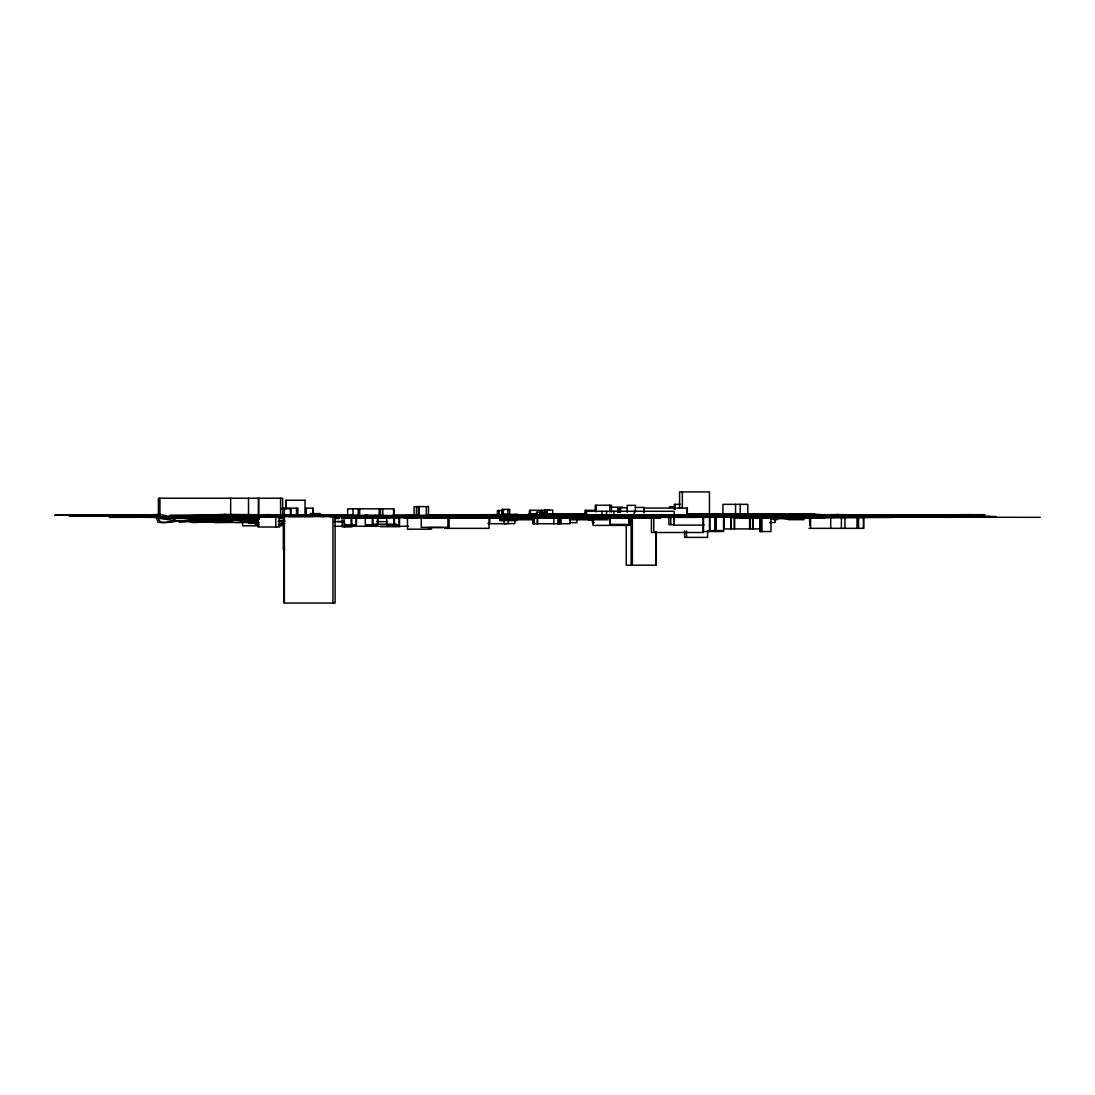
<?xml version="1.0" encoding="UTF-8"?>
<svg xmlns="http://www.w3.org/2000/svg" width="1095" height="1095" viewBox="0 0 1095 1095"><rect width="100%" height="100%" fill="white"/><g stroke="black" fill="none" stroke-linecap="round" stroke-linejoin="round"><path stroke-width="1.5" d="M427.091 515.033L517.99 514.527L503.002 514.869L503.002 510.831L503.016 514.773L506.068 514.883M516.58 514.609L506.068 514.937M322.847 515.8L347.389 515.416L345.691 515.389M539.424 517.839L520.782 517.962L655.837 517.387M797.215 515.225L795.066 516.388M464.389 515.553L456.095 515.8M641.629 517.36L641.506 518.195L644.038 517.251M784.513 518.633L796.01 517.004L763.242 516.443M652.552 517.415L644.257 518.031M334.687 515.526L323.039 515.622M535.291 515.047L504.453 515.061L547.144 515.074L547.144 510.024M341.667 518.743L346.061 516.361M163.442 517.278L132.221 517.251L170.45 516.826L169.328 515.622L170.286 515.444L554.399 516.142L552.496 515.978L555.384 514.787L520.891 515.143L555.384 515.225M724.835 514.746L729.557 514.007M613.898 518.236L612.858 518.181L613.337 517.415L624.561 517.429L624.082 518.195L590.629 518.017M521.015 515.17L559.066 516.019L558.217 516.169M786.21 516.416L745.873 516.429M829.202 515.115L833.158 515.512L833.487 517.456L841.234 516.539L780.256 515.499M809.054 516.183L810.327 515.348M162.744 517.196L176.678 517.141L176.076 516.388L185.425 515.635L341.243 515.499L170.286 515.444M761.696 515.061L770.401 514.801M741.424 515.17L742.725 514.308L793.081 514.978M971.142 514.677L835.28 515.143L833.665 515.882L802.005 515.129L789.563 516.279M786.634 518.756L791.028 518.154M485.851 515.252C476.695 515.061 497.609 515.156 484.825 515.129M441.326 516.73L478.802 516.265M368.782 515.553L614.569 516.347L569.92 516.306M460.379 515.854L464.171 515.663L444.611 516.279L450.182 516.073M819.676 515.197L834.212 515.293M454.808 515.841L455.588 515.8L448.252 515.964M326.967 515.827C316.729 515.608 338.163 516.073 323.367 515.909L326.419 515.854M342.023 517.976L343.597 517.251M687.879 514.869L710.573 514.883M566.813 514.226L566.279 514.554C567.771 516.826 578.571 514.445 566.813 514.226L557.793 514.102L563.87 514.226M497.554 515.143L510.174 514.609M727.805 515.43L730.214 514.061L745.681 514.568L712.065 514.773L714.077 514.883M549.416 514.404L531.937 514.978M280.854 518.044L285.083 515.704M366.921 515.745L437.781 515.649M500.36 515.156L558.204 515.184M818.567 515.581L822.934 515.184M801.992 515.156L812.408 515.553M771.578 514.869L812.298 514.896M436.618 516.292L466.032 515.512L427.009 515.978L429.883 515.95M412.788 517.319L513.172 517.99M831.406 514.896L809.369 515.266L813.53 515.321M736.497 515.252L738.181 514.568L686.305 514.472M309.064 516.32L313.102 516.21M585.455 516.443L637.55 516.32M534.962 517.962L494.926 517.387M284.371 516.169L290.996 516.251L290.996 508.682L281.292 508.682M432.196 516.279L433.784 515.882M298.032 515.923L301.166 515.95L296.841 516.032M672.795 517.387L674.561 517.168M802.43 515.321L806.919 514.992M725.547 514.595L726.532 514.664M795.353 516.429L799.405 515.184M807.987 515.293L873.728 515.047L865.994 514.828M367.988 516.128L386.384 516.292M713.735 514.554L710.806 514.705L720.88 515.321M492.75 515.156L487.48 515.197M739.727 515.102L742.725 514.308L783.076 515.211M428.679 516.334L439.738 515.841M761.627 514.869L742.095 514.554L781.501 515.061L756.618 515.061L759.574 515.225M725.301 515.334L730.009 514.185L738.181 514.568M502.564 516.84L510.516 516.511L495.063 516.662L512.145 516.676L505.356 516.84L513.87 517.689L500.497 517.825L498.061 516.279L512.145 516.676M774.439 518.551L769.703 517.962M335.111 515.854L332.935 515.321L348.73 517.237L364.922 516.703L348.319 516.785C368.577 518.373 350.167 513.883 343.063 516.47M828.545 515.033L829.462 515.102L815.624 515.677L889.948 516.005M562.091 516.292L572.247 516.375L540.533 516.265M797.584 515.197L780.844 515.115M723.357 515.334L749.637 514.828L735.361 514.568L749.048 514.787L738.865 514.773M458.887 515.772L468.564 515.471L455.684 516.101M429.651 516.361L431.485 515.978M727.231 515.334L735.498 514.321L730.762 514.102L746.886 514.54M267.714 516.525L268.042 514.376L272.108 516.498M309.625 516.142L308.612 515.909L310.679 516.073M778.49 516.785L779.572 516.799M790.522 515.17L847.352 514.787L839.112 514.896M358.804 516.47L366.551 515.348L350.044 516.457M733.349 515.239L736.565 514.664M795.216 516.279L799.282 515.594M447.65 515.8L440.368 515.854L458.052 515.786M441.969 516.06L440.929 516.238L455.739 515.813M259.296 519.057L238.176 522.37L214.757 522.616L202.63 517.524L194.308 517.387M427.214 516.265L434.058 516.128M430.609 516.306L451.468 515.978M483.935 517.88C467.154 517.045 509.148 519.317 490.341 517.1L513.596 517.374M346.061 516.47L352.672 515.526L337.137 516.47M701.608 517.305L640.164 517.374L832.775 516.429M444.283 516.087L442.01 516.279M790.891 514.883L788.838 515.17L813.161 514.828M814.064 517.401L770.031 518.592L823.317 517.182L799.925 516.402M743.122 515.239L747.351 514.677M719.169 514.869L737.674 514.787M560.229 516.197L565.841 515.745M537.344 514.636L536.509 514.937L540.191 514.883M429.568 517.387L487.891 517.825M278.65 521.384L284.18 521.042M764.173 514.869L837.141 514.705M769.949 517.976L774.165 517.497M576.559 516.128L581.418 515.594L585.373 516.402M816.062 515.416L857.207 516.06M374.558 517.387L401.783 517.374M507.929 509.394L507.902 514.527L502.208 514.472L503.673 514.308M797.557 516.238L800.705 515.909M744.011 514.335C729.667 516.758 743.053 512.816 746.886 515.211M347.307 517.018L364.375 516.662M360.392 516.457L368.084 515.321M544.256 515.156L548.677 514.787L541.998 514.91M353.767 516.347L368.96 515.772L348.456 516.566L353.767 516.347L324.284 515.362L348.306 515.416M465.088 517.962L481.499 517.565L451.893 517.593L480.294 517.702M310.61 513.569L310.61 516.101L307.9 515.909L309.707 515.731M801.732 514.486L834.924 515.02L714.542 514.883L742.875 514.664M722.604 514.773L728.435 514.801L705.481 514.869M843.944 514.609L826.424 514.746M405.054 517.319L407.532 517.333L403.945 517.784L411.816 517.374M569.756 514.417L574.984 514.308M372.464 516.977L515.458 516.238M534.305 515.17L536.837 515.074M179.197 522.301L236.725 517.743L258.297 517.442M762.188 515.211L766.418 514.869M774.329 517.127L774.685 518.086L782.227 517.894L778.572 516.717M403.795 516.238L408.106 516.306M455.109 515.841L453.303 515.95M259.2 518.482L210.623 522.11L174.858 520.891L155.709 517.401L137.532 517.168M279.663 521.398L284.385 521.042M810.04 514.664L810.738 514.623M785.608 518.674L798.939 517.429L784.239 516.73M815.378 516.224L829.298 515.526M441.928 516.553L372.875 516.648L450.976 516.744M468.003 515.129L492.367 514.951M709.724 514.527L723.713 514.417L701.156 514.842M729.598 515.239L739.508 515.197M887.99 516.539L888.743 516.334L874.618 516.388L892.206 516.566L732.035 516.949M284.632 521.056L278.226 521.466M396.842 516.498L372.861 516.84L397.362 516.635M800.336 518.222L807.439 517.812M581.883 516.621L549.813 517.606L589.712 516.457M278.979 521.384L282.25 521.193M360.803 517.798L357.093 517.935L388.342 517.36M744.381 517.182L678.311 517.305L680.844 517.305M789.084 518.524L805.482 517.429L767.554 516.429M299.743 516.032L295.267 515.964M472.383 515.704L514.075 515.184L435.112 516.306M546.898 514.239L558.669 514.28L551.442 514.157M630.405 515.512L632.431 515.416L591.779 515.512L776.423 515.677M192.898 522.575L230.922 520.809L251.398 517.853L258.146 517.812M480.075 517.36L472.876 517.702L479.021 517.497M560.517 517.387L543.914 518.099L564.171 517.36M563.857 517.237L569.373 516.58L567.292 517.237M716.404 515.156L757.644 514.91L744.107 515.184M350.181 516.073L334.577 515.8L378.062 516.306M464.745 517.798L468.742 517.702M688.249 514.869L697.871 514.445M806.741 514.828L796.284 515.211L812.599 515.129M259.406 517.442L175.939 521.138L174.529 519.249L171.628 522.205L165.085 522.452L161.444 522.37L158.884 520.467L158.693 517.812L164.154 517.894L160.513 516.963M384.975 516.361L373.422 516.621M430.349 515.991L427.023 516.128L454.165 515.649M630.501 516.32L690.931 516.292M773.631 514.746L840.508 515.184M256.86 517.387L212.43 517.88L164.154 522.575L158.118 522.397L156.434 518.4L160.513 517.894L160.363 516.963L109.363 517.319L222.299 517.168L290.969 515.416L333.824 515.458M334.659 518.633L339.436 518.441M680.542 516.279L617.238 516.279M689.111 514.951L721.413 514.582M808.425 514.527L805.564 514.582L815.214 514.499L773.891 514.554L814.529 515.17L807.042 514.951L807.85 515.143M225.022 514.376L169.123 516.525L159.979 514.376L140.133 515.252L152.123 517.114L171.053 517.032M435.29 515.964L491.422 516.169M508.764 515.129L537.289 514.486M715.049 514.855L739.577 514.623L735.306 514.759M342.543 518.318L368.55 517.387M643.217 515.677L611.01 516.347M772.824 515.17L984.802 514.677M280.717 515.362L293.159 515.375M400.14 517.182L450.469 516.553M456.355 515.964L459.53 515.841M718.087 514.54L724.479 515.266M814.502 517.401L830.051 517.223L824.863 516.47M367.058 515.909L370.165 515.8L367.893 515.813L369.823 516.416M450.497 515.964L453.987 515.841M720.743 514.527L723.713 514.417M775.985 515.772L780.927 515.594L776.725 515.485M809.917 515.074L808.945 515.102L830.27 515.02M336.042 516.47L344.022 515.471L366.264 516.292M711.531 514.842L701.471 514.978L719.47 514.814M780.571 515.17L789.071 514.91L780.256 515.061M336.261 515.937L351.865 516.251L342.995 515.896M434.167 516.128L439.163 516.128M493.393 515.211L529.679 514.91M469.153 517.743L472.178 517.648L456.738 517.825M687.441 515.594L704.988 515.512M860.519 516.087L863.763 515.991L857.015 515.512M278.568 521.028L284.864 520.85M528.912 515.197L536.988 514.992M585.825 514.267L568.401 514.376L573.191 514.321M796.695 515.184L803.429 514.992M776.328 516.73L758.698 516.347M324.229 515.991L358.421 516.292M342.365 518.168L373.888 517.456M448.813 515.978L477.735 515.444M449.073 516.279L458.189 515.772M730.735 514.527L732.637 514.472L686.346 514.431L700.088 514.486M754.044 514.814L686.743 514.937M308.119 515.991L310.939 515.923M411.871 517.073L438.917 516.73M450.976 515.964L454.507 515.868L449.552 515.841L451.701 515.813M494.064 515.197L529.172 515.225M542.559 515.115L571.303 515.061L550.744 515.02M622.932 516.375L681.487 516.292M833.432 514.677L824.22 514.883M337.944 515.923L347.662 516.073M373.532 517.223L405.684 516.799M434.647 516.183L439.697 516.142L432.593 516.279M446.377 516.279L478.091 515.54M508.723 515.184L536.988 514.513M550.511 517.524L537.453 517.798M719.319 514.896L736.565 514.499L722.946 514.554L722.946 504.357L747.817 504.357L747.817 514.458L735.539 514.404L735.539 504.357M746.188 515.526L772.29 515.225L773.563 516.375M308.037 516.046L309.844 516.005M281.634 517.62L284.344 517.565M431.43 516.279L448.033 515.909M451.345 515.827L454.671 515.759M443.762 516.292L478.748 515.54L468.099 515.635M541.97 514.39L547.856 515.115L547.404 514.308L584.552 514.527M451.154 516.689L497.308 516.457M526.873 515.991L530.048 515.909M410.05 517.045L526.873 517.771L583.676 516.58L467.236 516.525M686.757 515.499L698.952 515.252M728.572 514.554L732.637 514.472M757.028 514.486L733.349 514.267M835.02 516.498L840.946 516.375M330.457 515.362L323.011 515.375M445.802 516.005L451.742 515.978M453.248 515.772L451.564 515.841M457.19 515.923L477.748 515.28M477.338 515.581L442.982 516.224M470.193 516.334L477.543 516.197M761.093 514.486L785.471 514.486M790.043 514.718L788.167 514.732L804.127 514.623L779.599 514.814L780.886 515.061M813.968 514.718L808.315 514.718L812.75 514.732M748.556 516.443L769.046 516.511M817.609 515.211L821.77 515.197M761.969 516.977L741.069 517.114M794.573 516.772L836.128 516.539M350.414 515.841L333.195 515.882M428.077 516.005L442.804 515.991M506.52 514.978L494.653 515.197L497.13 514.896M374.887 517.579L357.49 517.853M833.747 514.746L838.592 514.705L837.483 514.718M835.772 515.225L861.176 514.896L808.521 515.143M800.472 518.017L824.549 517.524L821.332 517.36M793.574 518.496L771.893 518.524M453.563 515.772L466.579 515.553M427.57 516.292L466.278 515.649M369.22 517.661L478.364 516.087M393.885 517.251L421.507 516.717M453.727 516.457L466.087 516.347M572.972 514.321L583.334 514.089M711.148 515.553L686.893 514.924L703.51 514.978L697.707 514.924M735.826 515.54L740.001 515.471M804.127 514.623L788.181 514.623L793.601 514.732M322.765 515.334L358.64 515.416L357.914 515.375M347.32 515.991L324.106 515.882M396.513 516.251L399.743 516.21L392.954 515.718M520.33 514.965L534.606 514.746L510.024 514.705M463.171 516.539L374.38 516.607M501.825 517.456L495.583 517.442L513.418 517.251M576.641 516.635L496.377 517.853L508.6 517.908L451.496 516.785M717.471 514.554L686.661 514.773M592.737 518.058L643.354 518.222M804.893 516.785L877.738 516.525M798.104 518.414L826.506 517.155L780.612 516.402M259.05 517.456L225.981 517.894L190.119 521.85C212.539 516.32 235.931 517.182 258.721 519.057M549.088 514.102L562.981 514.144M428.419 516.046L466.716 515.526L426.776 516.115L447.91 516.005M547.828 514.308L543.065 514.376L543.558 515.061M427.652 516.101L432.498 516.553L410.036 515.991L447.526 516.046L442.325 516.101M393.351 517.292L478.474 516.238M433.072 516.676L344.035 517.798M370.206 517.524L342.543 517.716M394.008 517.155L402.276 517.045M442.777 516.58L454.589 516.416M587.098 515.444L580.678 514.513L585.592 514.568M511.119 518.127L539.178 518.086M733.513 515.184L754.92 514.883M809.821 515.088L826.109 514.937M735.758 517.784L748.775 517.606M752.019 517.565L765.035 517.387M283.044 515.731L285.425 515.704M346.034 516.47L349.538 516.429M492.572 515.211L506.479 515.115M543.106 515.17L547.021 515.129M456.423 516.429L473.273 516.251M366.127 517.634L389.519 517.374M475.422 517.004L674.191 516.279L674.123 511.269L586.564 511.269M629.844 515.458L605.453 515.567M707.904 514.664L689.85 514.746M478.679 517.757L482.744 517.716M586.605 511.269L586.605 516.443L606.575 516.32L606.562 511.269M756.412 514.718L747.461 514.595L752.402 515.307M521.398 517.962L484.236 517.47M726.751 515.553L723.521 515.553L770.264 515.239M736.935 515.512L686.195 515.499M743.669 515.375L727.409 515.567M235.315 522.602L259.187 522.301M784.581 516.334L731.296 516.498L737.811 516.429M790.467 515.649L782.624 515.499L827.916 515.841L570.577 515.635L584.538 515.649M828.71 516.539L862.86 516.142L862.805 517.401L818.882 517.415M258.352 517.538L219.479 517.839L190.804 522.452L226.405 518.879L257.352 520.084M492.545 514.992L489.164 515.02M448.348 515.718L452.002 515.677M279.389 517.634L284.454 517.593M714.282 514.267L719.839 514.363M542.682 516.156L557.328 516.334L560.038 515.95L556.999 515.211L567.292 515.033L581.5 516.594L657.835 517.059M705.714 514.787L699.062 514.855L714.802 514.773M781.652 514.759L783.555 514.746M810.984 514.54L807.918 514.582L819.635 514.746L808.74 514.527L814.913 514.513M737.154 517.141L814.297 516.21L949.871 517.333M748.227 517.771L739.686 517.853L774.685 518.086M751.649 517.743L771.948 518.305L744.819 518.14M974.071 516.484L990.879 516.47M542.326 514.445L549.033 514.39M435.659 515.772L453.946 515.622M465.772 515.622L473.765 515.553M414.731 516.265L322.915 516.169M427.433 516.238L446.856 516.073M546.72 515.074L549.813 515.047M409.366 516.429L651.196 515.499M478.364 516.265L462.268 516.361M390.135 517.387L341.613 517.935L353.233 517.921M561.229 516.744L619.455 516.334M794.902 514.759L825.397 514.883M497.595 517.511L503.139 517.47M817.938 514.91L821.455 514.869M861.573 515.184L946.477 515.635L817.171 516.566L963.846 516.895M761.668 516.484L791.48 516.443M323.463 515.334L326.173 515.321M573.506 514.321L585.072 514.239M574.136 514.321L574.916 514.308M347.58 516.813L366.004 516.676M397.841 516.292L414.868 516.183M579.542 515.115L582.759 515.088M347.005 517.1L364.649 516.963L347.361 517.141M496.24 516.156L552.797 516.347M687.811 514.937L720.373 515.17M402.508 517.114L394.268 517.168L402.768 517.251M633.909 515.43L604.823 515.663L655.344 517.305M709.711 514.951L732.856 514.801M394.309 517.305L419.631 517.264M673.466 517.168L591.464 516.963L559.326 515.649M771.482 514.732L770.018 514.746L773.782 514.746M364.279 517.675L342.762 517.825M407.532 517.333L406.053 517.333L417.825 517.593L407.929 517.702M407.34 517.689L415.977 517.689M575.121 516.457L469.426 516.963M588.727 516.416L594.38 516.977L571.617 516.539L586.564 516.416M767.335 515.184L731.022 515.444L767.102 515.225M774.11 515.061L783.295 514.992L775.684 515.964M788.003 515.074L788.797 515.061L782.501 514.787M569.373 517.689L591.095 518.003M742.383 516.498L752.128 516.429M765.035 516.525L773.645 516.457M751.238 517.127L842.411 516.498M330.238 515.362L334.303 515.334M324.106 515.745L346.28 515.786L351.057 517.251L351.071 524.833M534.908 515.129L537.713 515.115M333.674 516.47L366.086 515.882L362.103 516.47M456.601 515.759L463.787 515.43M579.556 515.033L582.786 515.02L579.159 514.91M443.215 516.101L428.241 516.183L444.666 515.745L437.904 516.142L442.845 515.649L446.911 516.457M588.22 515.43L576.49 515.403L601.388 515.594M687.578 514.787L711.011 514.65M748.816 514.677L755.783 514.636L746.585 514.513M417.181 516.635L439.122 516.525M815.542 514.732L735.251 514.486L737.25 514.554M278.39 517.702L283.454 517.675M682.691 515.499L642.04 515.444M686.551 515.512L705.331 515.403M715.213 515.567L728.517 515.553M725.301 515.471L773.015 515.252M594.229 516.443L652.401 516.292M819.416 515.197L958.002 515.129L763.968 514.951M423.259 517.387L484.852 517.825M766.5 516.539L824.302 516.498L816.35 516.32L822.016 516.47M806.974 516.58L819.005 516.484M731.46 517.045L965.516 516.511M817.705 517.757L892.48 517.401L892.261 515.923L802.293 515.731L829.914 515.882M352.535 515.512L349.702 515.567L375.161 515.416L379.609 516.388L373.012 516.648M543.9 514.91L558.163 515.197M486.96 515.252L496.254 515.225M687.414 514.746L709.451 514.677L709.451 491.942L679.571 491.942L679.571 508.162M686.907 514.978L697.926 515.006L688.03 515.033L695.174 515.006M288.368 516.498L312.759 516.457M330.608 516.47L438.849 515.718L373.737 516.484M599.17 515.567L653.167 515.499M775.082 515.047L758.137 514.773M665.568 515.526L194.198 516.525M686.948 515.512L705.235 515.444M849.98 515.006L835.362 515.047L836.156 515.102M169.465 517.264L177.582 517.223M265.195 517.141L161.376 516.963M554.399 516.142L767.787 515.526L757.795 515.444L758.89 515.458M759.93 515.485L779.147 515.663M634.566 516.416L637.851 516.402M449.155 517.538L439.588 517.387M738.591 516.498L756.686 516.443M480.691 517.853L489.219 517.825L484.757 517.825M800.144 516.689L874.166 516.525M570.125 517.88L553.892 517.661M537.864 514.39L528.05 514.404L534.771 514.404M542.778 514.376L549.334 514.363M319.37 515.156L348.429 515.129M392.886 515.074L415.114 515.047M579.255 514.855L582.677 514.842M746.831 514.65L820.347 514.554M687.742 514.787L732.144 514.677L727.094 514.349M780.051 514.746L775.287 514.746L775.999 514.951M298.99 515.991L300.482 516.21L295.445 516.156M325.639 515.896L332.798 515.827M822.331 515.17L838.989 515.143M662.16 515.54L769.388 515.129M830.708 515.54L844.929 515.526M337.15 516.47L329.02 516.47M345.281 516.47L353.411 516.47M357.476 516.47L365.607 516.484M433.702 516.183L427.885 516.21M693.847 515.54L703.921 515.526M268.07 516.525L820.347 515.896M561.229 516.525L638.344 516.361L561.434 516.539M561.461 516.594L637.523 516.498M342.297 517.483L374.175 517.415M854.073 516.566L876.411 516.539M877.204 516.553L986.349 516.539M806.645 516.717L962.738 516.498M604.549 517.538L603.016 517.538L607.424 517.743L592.518 517.524L596.063 517.552M731.528 517.018L739.604 516.991M588.275 517.634L590.219 517.689L589.315 517.743M305.149 500.264L285.904 500.264L285.904 508.682M680.378 504.343L674.26 504.343L674.26 509.394M669.401 506.793L673.603 506.793M610.038 507.177L622.987 507.177M635.401 507.409L644.161 507.409L644.038 512.624M627.394 507.779L617.703 507.779L617.703 512.337M644.038 508.08L687.332 508.08L687.332 515.663L674.068 515.663M282.729 508.162L297.867 508.162L297.867 515.731L291.366 515.731M509.695 509.394L502.208 509.394L502.14 520.549M549.307 510.297L529.501 510.311L529.501 515.362M595.789 510.297L585.1 510.297L585.1 515.348L552.605 516.169M503.741 510.557L497.404 510.557L497.404 515.608M320.246 513.569L310.309 513.569L310.309 516.101M224.297 514.376L406.724 516.265M502.208 514.445L509.695 514.445L509.572 509.394M722.946 514.458L806.796 514.527M517.99 514.636L501.442 515.143M540.191 514.732L536.495 514.732L536.495 512.2L543.257 512.2L543.257 514.732M687.277 514.54L777.313 514.636M832.351 514.759L804.373 514.636L805.099 514.691M503.002 514.896L545.611 515.047M687.373 514.814L735.922 514.814M159.774 515.156L54.75 515.252L159.213 515.416M484.633 515.17L493.708 515.184M724.219 515.047L687.605 515.088M834.513 515.033L809.369 515.17L809.821 525.271M585.1 515.348L585.784 510.297M722.837 515.307L766.61 515.321M804.715 515.074L803.908 514.924L806.084 515.129L775.972 515.061L865.488 514.855M312.814 515.485L283.988 515.485L283.988 603.058L335.111 603.058L335.111 515.485M316.701 515.485L346.978 515.854L324.298 515.43M334.577 515.827L341.763 515.827M392.954 515.841L399.743 515.841M478.269 515.718L427.023 515.909L432.963 516.457M733.185 515.526L763.845 515.526M808.986 515.704L863.763 515.704L863.763 528.324L808.986 528.324M309.598 516.032L310.98 516.032L309.598 515.882M426.776 516.046L446.76 516.046M495.556 516.101L553.057 516.292M949.899 516.073L875.261 516.087M731.884 516.457L834.76 516.936M996.012 516.539L792.78 515.677L794.313 515.786M320.89 516.47L324.955 516.47M497.048 516.744L502.427 516.758M731.569 516.498L792.889 516.689M792.342 516.785L798.173 516.785M368.317 517.346L359.064 516.388L365.319 517.251L365.265 524.779L377.857 524.779L377.857 517.21M689.864 517.1L696.488 517.1M672.96 517.292L665.787 517.292L681.076 517.182M1040.25 517.333L874.905 517.114M612.283 518.236L640.356 518.209M259.406 518.428L158.419 518.428L158.419 498.225L282.647 498.225L282.647 518.428L278.65 518.428M502.208 518.4L503.673 518.4M503.549 518.701L516.553 518.701M506.068 518.879L516.553 518.879M774.261 519.687L777.313 519.687M788.181 519.673L804.127 519.673M500.182 519.769L534.086 519.769M569.4 519.769L608.149 519.769M508.86 520.426L517.196 520.399M593.586 520.289L588.549 520.289L588.549 516.936M515.868 520.44L499.758 520.508L499.758 517.141M333.756 521.562L344.323 521.562M337.78 521.576L344.638 521.576M376.899 521.631L387.739 521.631M569.838 522.657L576.928 522.657L576.928 518.113M769.771 522.534L775.082 522.534L775.082 517.99M594.243 522.753L592.477 522.753L592.477 516.689M256.134 523.328L248.839 523.328L248.839 517.264M488.247 523.328L489.739 523.328L489.739 517.264M281.538 523.547L284.741 523.547M488.178 523.738L506.52 523.738M259.255 524.163L255.053 524.163L255.053 518.099M278.294 524.163L282.483 524.163L282.483 521.124M372.574 524.163L396.404 524.163M674.123 524.642L668.881 524.642L668.881 517.908M704.194 525.121L673.931 525.121L673.931 516.703M258.981 525.833L242.57 525.833L242.57 517.415M278.445 525.833L281.867 525.833M334.509 526.271L408.503 526.271M380.225 526.668L400.127 526.668M428.118 527.598L442.736 527.598M444.611 528.351L489 528.351L489 517.305M723.795 528.912L759.793 528.912L759.793 517.867M431.594 529.186L407.477 529.186L407.477 518.14M708.67 530.623L722.016 530.623M284.755 549.786L283.4 549.786L283.4 516.963M713.762 514.582L720.455 514.623M687.4 514.951L839.66 515.225M761.395 515.471L817.541 515.882L787.168 515.526M508.367 515.115L536.796 515.184M773.987 515.649L577.448 515.334L637.495 515.416M159.925 515.156L57.734 515.197M731.624 516.375L763.434 516.457M340.504 515.772L347.17 515.786M731.953 516.361L789.728 516.498M736.032 516.47L747.146 516.47M199.468 516.142L390.587 516.47M667.977 517.1L681.583 517.114M640.917 517.264L589.466 517.182L571.535 515.28M218.357 517.155L265.989 517.223M341.626 517.442L394.652 517.483L393.707 517.264M278.869 517.812L283.783 517.825M701.566 514.91L725.013 514.978M674.068 515.854L687.332 515.896L687.167 508.08M619.086 516.306L649.937 516.142M670.564 516.265L680.269 516.292M612.173 516.347L635.853 516.429M600.936 516.525L608.861 516.539M638.577 516.758L594.585 516.511M689.645 517.018L696.352 517.045M354.629 516.47L351.399 516.457M685.976 517.196L702.278 517.251M332.237 516.47L333.948 516.484M348.634 516.922L365.401 516.785L350.893 516.689L370.042 515.731L366.278 515.512L373.08 516.498M793.382 514.732L796.489 514.746M784.102 515.047L787.825 515.074M754.14 515.416L747.283 515.389L850.938 516.539M543.476 514.499L548.431 514.527M686.935 515.143L705.399 515.225M739.7 515.594L731.528 515.553L737.606 515.594M815.638 515.8L823.974 515.827M731.802 516.416L792.766 516.594M337.205 515.471L345.664 515.499M515.156 516.142L542.572 516.279M545.2 516.292L642.71 516.758M667.006 516.908L681.418 516.977M561.694 516.388L595.351 516.525M637.577 516.772L642.491 516.799M649.061 516.826L653.989 516.854M407.313 516.238L420.836 516.306M290.23 515.937L293.583 515.95M324.312 516.169L351.221 516.292M368.331 516.238L378.254 516.292M159.281 515.403L69.026 515.868L159.774 516.402M323.983 516.224L333.797 516.279M255.505 517.429L258.776 517.442M716.814 515.211L708.67 514.294L721.564 514.91L711.832 514.759M756.289 514.718L763.16 514.759M747.242 514.568L750.622 514.582M708.068 514.705L709.451 514.677M751.143 516.429L754.975 516.443M589.028 515.635L593.75 515.731M747.899 517.579L730.995 517.524M301.125 515.663L295.212 515.403M307.804 515.704L312.814 515.731M338.834 516.142L361.911 516.279M291.366 515.868L297.867 515.923M406.19 517.264L419.85 517.36M508.217 517.908L393.269 517.36L443.407 517.743L442.284 517.565M803.415 514.759L804.852 514.759L800.568 514.828M720.88 514.623L725.958 514.664M788.455 515.156L794.724 515.197M816.309 515.526L877.738 516.005M757.945 515.444L768.129 515.526M871.497 516.566L903.389 516.813M623.945 515.293L650.362 515.499M774.042 516.511L784.485 516.635M732.281 516.457L737.017 516.498M738.4 516.388L743.601 516.429M660.572 516.019L679.885 516.238M342.434 515.362L346.499 515.389M339.861 515.362L346.896 515.416M323.217 515.471L348.155 515.677M534.374 517.442L537.768 517.908M322.82 516.06L353.042 516.292L352.946 508.833M324.12 516.046L352.166 516.292M406.026 517.127L415.388 517.634M160.034 516.47L153.533 516.416L158.091 516.566M772.44 514.801L816.062 515.197M747.734 515.389L807.699 515.772M732.268 516.347L735.416 516.388M745.024 516.47L759.67 516.607M323.682 515.704L347.58 515.745M323.121 516.156L337.041 516.292M347.84 516.799L360.488 517.237L356.08 516.484M357.148 517.401L366.893 517.483M825.274 514.992L816.5 514.883L834.513 515.088L832.556 514.978M747.912 514.677L761.025 515.17M551.1 514.157L569.29 514.349M581.924 516.292L593.846 516.47M297.922 515.649L301.344 515.69M344.555 516.156L326.077 515.896M405.862 517.114L426.188 517.36M731.255 514.226L740.302 514.677M708.752 514.705L710.039 514.718M860.862 516.635L870.758 516.772M577.216 515.444C590.93 516.142 568.305 513.309 585.428 514.349L580.501 514.171M339.628 515.964L348.497 516.169M350.811 516.292L346.362 516.087M405.615 517.045L493.161 517.921L492.161 517.839M540.177 515.02L542.737 515.047L542.737 512.46L540.054 512.46L540.054 514.992L540.191 512.2M323.723 515.841L324.9 515.854M709.505 514.39L721.222 515.375M373.477 516.607L377.98 516.744M836.293 514.609L838.674 514.65M771.975 514.718L785.608 515.211M726.491 515.485L728.9 515.526M579.269 514.253L582.54 514.308M332.579 515.854L345.514 516.115M393.324 516.224L395.706 516.279M768.17 514.54L784.567 514.883M761.217 514.527L770.346 514.732M474.737 515.882L478.036 515.964M308.147 516.156L313.238 516.265M810.889 515.348L812.449 515.389M641.944 517.319L643.176 517.346M488.356 515.143L491.025 515.197M609.723 517.387L613.296 517.483M298.429 516.005L296.266 515.95L299.25 516.361M690.315 517.319L692.861 517.401M393.721 516.046L398.799 516.183L393.954 516.005M357.134 515.594L360.926 515.69M386.946 516.251L376.228 515.841L390.997 516.292M820.716 515.17L811.053 514.91M783.322 517.018L766.76 516.949L771.455 517.1M297.443 515.731L300.523 515.827M780.625 515.02L786.525 515.211M812.668 515.102L816.897 515.252M823.591 515.896L840.686 516.498M784.061 514.527L784.937 514.554M483.032 516.347L491.545 517.1M450.989 517.702L452.714 517.757L448.882 517.565M341.312 515.95L346.814 516.156M348.73 517.237L349.77 517.305L348.456 516.566M701.142 514.951L703.469 515.047M874.357 515.143L872.564 515.061L913.244 515.006L891.22 514.801M729.311 517.045L732.979 517.196M344.679 515.991L350.181 516.251M708.78 514.951L713.735 515.197M343.447 516.073L340.08 515.553M753.949 516.922L758.123 517.141M500.415 515.006L503.741 515.17M795.901 514.978L797.338 515.061M536.564 515.745L540.629 515.896M336.836 515.416L339.19 515.567M730.652 514.431L736.21 514.773M721.331 515.156L714.665 514.732L717.855 515.225M614.09 515.375L617.156 515.594M708.711 514.801L713.707 515.156M546.145 515.061L547.144 515.102M393.242 517.36L396.924 517.73L386.713 517.374L386.658 524.888L399.497 524.888L399.497 517.319M784.554 518.414L774.357 517.415M544.639 515.047L546.309 515.033L546.309 510.024M768.827 515.677L759.834 515.526L760.382 516.908M457.778 515.882L463.253 516.334M262.951 517.155C265.058 518.537 265.045 513.309 266.236 516.525M773.002 517.059L734.348 517.127M348.306 515.827L352.946 516.306M427.748 515.896L428.72 516.005M563.788 515.718L560.695 515.512L560.558 514.308L564.65 515.882M348.374 517.018L350.29 517.251M733.91 514.664L735.922 514.91M704.468 517.305L705.837 517.47M777.409 517.702L783.404 518.524L774.918 515.252M765.46 515.499L770.36 516.21M778.518 517.401L781.789 517.867L779.722 517.387M394.501 517.155L398.566 517.73M469.769 517.743L471.206 518.031M258.119 516.621L261.705 517.333M429.213 515.841L431.006 516.197M720.195 514.486L723.412 515.17M722.577 515.389L726.806 516.306M478.419 516.58L480.445 517.018M522.233 516.087L517.661 515.061L486.782 514.91L489.835 515.663M280.224 516.47L275.475 515.334L180.442 516.635L181.606 517.182M237.04 517.483L258.037 522.602M713.297 514.404L716.198 515.225M799.815 514.992L804.045 516.238M582.061 517.62L582.841 517.853M823.426 515.143L828.71 515.266M575.874 515.184L577.695 515.964M501.537 517.456L500.593 516.785M275.803 515.868L279.376 517.812M574.122 515.197L578.379 515.28M817.992 514.677L820.128 514.787A389.793 15.919 -90 0 0 820.634 514.801L821.127 515.088M633.923 517.21L634.758 517.689L627.449 518.14L626.614 517.155M580.104 515.43L578.612 514.486L547.952 514.321L548.362 515.115M542.737 515.047L542.614 512.46M730.543 514.883L729.886 514.034M739.755 515.416L723.795 515.17L724.082 515.896M742.342 515.416L759.725 515.526L759.793 516.635M703.51 516.785L703.127 515.458L716.595 514.595L716.992 516.785M601.963 516.292L601.963 511.269M613.925 516.265L613.939 511.269M693.97 515.608L694.011 516.949M863.394 515.704L863.394 528.324M858.548 515.704L858.548 528.324M857.015 515.704L857.015 528.324M844.929 515.704L844.929 528.324M841.398 515.704L841.398 528.324M830.708 517.278L830.708 528.324M810.546 517.278L810.546 528.324M770.976 518.072L770.976 531.54L759.834 531.54L759.834 528.173M761.983 518.072L761.983 531.54M761.148 518.072L761.148 531.54M760.382 518.072L760.382 531.54M753.114 517.867L753.045 528.912M752.635 517.867L752.635 528.912M750.184 517.867L750.184 528.912M749.582 517.867L749.623 528.912M740.247 504.357L740.247 514.458M734.499 517.867L734.499 528.912M734.403 517.867L734.403 528.912M731.282 517.867L731.282 528.912M730.995 517.867L730.912 528.912M724.082 517.867L724.082 528.912M723.549 518.003L723.549 531.472L703.127 531.472L703.127 518.003M716.13 518.003L716.13 531.472M715.815 518.003L715.815 531.472M714.734 518.003L714.761 531.472M709.861 518.003L709.861 531.472M709.464 518.003L709.464 531.472M707.616 530.897L707.616 537.385L684.567 537.385L684.567 530.897M703.51 518.003L703.469 532.499L651.429 532.499L651.429 518.044M686.51 530.897L686.51 537.385M682.336 491.942L682.336 508.176M675.163 504.343L675.163 509.394M674.328 516.703L674.328 525.121M670.783 517.908L670.783 524.642M656.302 531.527L656.302 565.184L626.244 565.225L626.244 524.792M655.973 531.527L655.973 565.184M653.756 518.044L653.756 532.499M644.216 508.08L644.216 512.624M635.401 512.077L635.401 505.342L627.161 505.342L627.189 512.255M634.224 511.269L634.238 516.32M632.349 518.058L632.349 565.184M631.117 518.099L631.117 565.225M630.638 516.963L630.638 525.381L593.011 525.381L593.011 516.963M629.365 516.854L629.365 524.423L609.778 524.423L609.778 516.854M629.105 516.854L629.105 524.423M620.55 507.71L620.55 512.255M619.346 507.71L619.346 512.337M619.003 507.779L619.003 512.337M617.991 507.779L617.991 512.337M611.475 511.995L611.475 505.26L595.269 505.26L595.269 510.311M610.011 516.854L610.011 524.423M609.737 505.26L609.737 511.995M596.186 505.26L596.186 511.995M589.835 516.936L589.835 520.289M561.023 517.497L561.023 523.738M559.709 517.497L559.709 523.738M559.011 517.497L559.011 523.738M557.848 517.497L557.848 523.738M553.892 517.497L553.892 523.738M552.715 513.391L552.715 510.024L544.557 510.065L544.557 515.115M545.502 510.01L545.502 515.074M541.313 510.297L541.313 513.678M537.686 517.497L537.686 523.738M537.234 512.2L537.248 514.732M537.18 517.497L537.18 523.738M534.374 517.497L534.374 523.738M534.032 517.497L534.032 523.738M533.155 517.497L533.155 523.738M530.459 510.311L530.459 515.362M514.787 519.071L514.787 523.615L504.001 523.615L504.001 519.071M508.162 519.071L508.162 523.615M506.068 517.648L506.068 520.412L503.002 520.412L503.002 517.648M502.879 517.155L502.879 520.522M502.331 509.394L502.331 518.4M501.359 517.168L501.359 520.549M500.579 517.141L500.579 520.536M499.06 510.475L499.06 515.526M498.239 510.475L498.239 515.608M449.155 517.237L449.155 527.338L421.26 527.338L421.26 517.237M447.923 517.237L447.923 527.338M428.474 516.703L428.474 506.602L414.102 506.602L414.102 516.703M426.325 506.602L426.325 516.703M419.221 506.602L419.221 516.703M418.413 506.602L418.413 516.703M416.442 506.602L416.442 516.703M399.086 517.319L399.086 524.888M394.487 517.319L394.487 524.888M393.83 516.402L393.83 508.833L347.649 508.833L347.649 516.402M393.803 517.319L393.803 524.888M393.625 508.833L393.625 516.402M382.785 508.833L382.785 516.402M380.485 508.833L380.485 516.402M379.212 508.833L379.212 516.402M377.488 517.21L377.488 524.779M372.984 517.21L372.984 524.779M372.273 517.21L372.273 524.779M359.68 508.833L359.68 516.402M358.216 508.833L358.216 516.402M356.491 517.264L356.491 524.833L344.035 524.833L344.035 517.264M356.108 517.264L356.108 524.833M352.015 523.506L352.015 526.873L342.256 526.873L342.256 520.139M351.782 517.264L351.782 524.833M344.706 523.506L344.706 526.873M332.935 515.485L332.935 603.058M313.115 514.226L313.115 508.162L305.642 508.162L305.642 515.745M312.869 508.162L312.869 514.226M305.902 508.162L305.902 515.745M304.999 500.264L305.149 515.416M296.499 508.162L296.499 515.731M290.367 508.682L290.367 516.251M286.082 500.264L286.082 508.682M284.371 508.682L284.344 603.058M283.865 516.963L283.865 549.786M283.673 516.963L283.673 549.786M281.607 521.124L281.607 524.163M280.58 498.225L280.58 518.428M279.376 516.908L279.376 527.01L258.119 527.01L258.119 516.908L275.803 516.908L275.803 527.01M258.762 498.225L258.762 518.428M258.365 498.225L258.365 518.428M248.51 498.225L248.51 518.428M230.662 498.225L230.662 518.428M159.952 498.225L159.952 518.428M464.663 515.622L468.236 515.28L464.663 515.622M630.419 518.154L614.624 518.277L630.419 518.154M292.269 515.841L291.462 515.841L293.268 515.882L292.146 515.882M550.621 514.814L547.322 515.718L527.065 515.704L550.621 514.814M793.861 518.606L790.166 518.66L793.861 518.606M805.701 514.746L815.843 515.047L803.976 514.746L805.701 514.746M699.637 514.431L690.206 514.924L707.616 514.623L699.637 514.431M446.938 515.499L405.588 515.622L446.938 515.499M539.589 518.154L541.669 518.154L539.589 518.154M543.941 515.266L523.985 515.321L545.31 515.348L543.941 515.266M599.636 516.58L597.008 516.484L599.636 516.58M379.089 515.499L374.86 515.608L400.756 515.923L379.089 515.499M414.813 517.401L406.683 517.538L414.813 517.429M542.805 517.716L533.949 517.661L542.805 517.716M258.913 516.032L256.107 516.073L282.4 516.525L258.913 516.032M474.587 516.21L458.559 515.937L474.587 516.21M536.892 517.47L519.03 517.415L536.892 517.47M536.454 517.196L518.578 517.1L536.454 517.196M535.387 517.784L530.692 517.812L535.387 517.784M536.098 516.744L518.25 516.58L536.098 516.744M652.469 517.853L645.913 517.894L660.312 518.044L645.215 517.593L652.469 517.853M570.125 517.497L532.978 517.497L532.978 523.738L570.125 523.738L570.125 517.497M535.647 516.525L517.757 516.238L535.647 516.525M610.298 518.113L602.359 517.73L610.298 518.113M408.298 515.991L389.081 515.909L413.486 516.457L408.298 515.991M791.576 516.689L787.524 516.443L791.576 516.689"/></g></svg>
